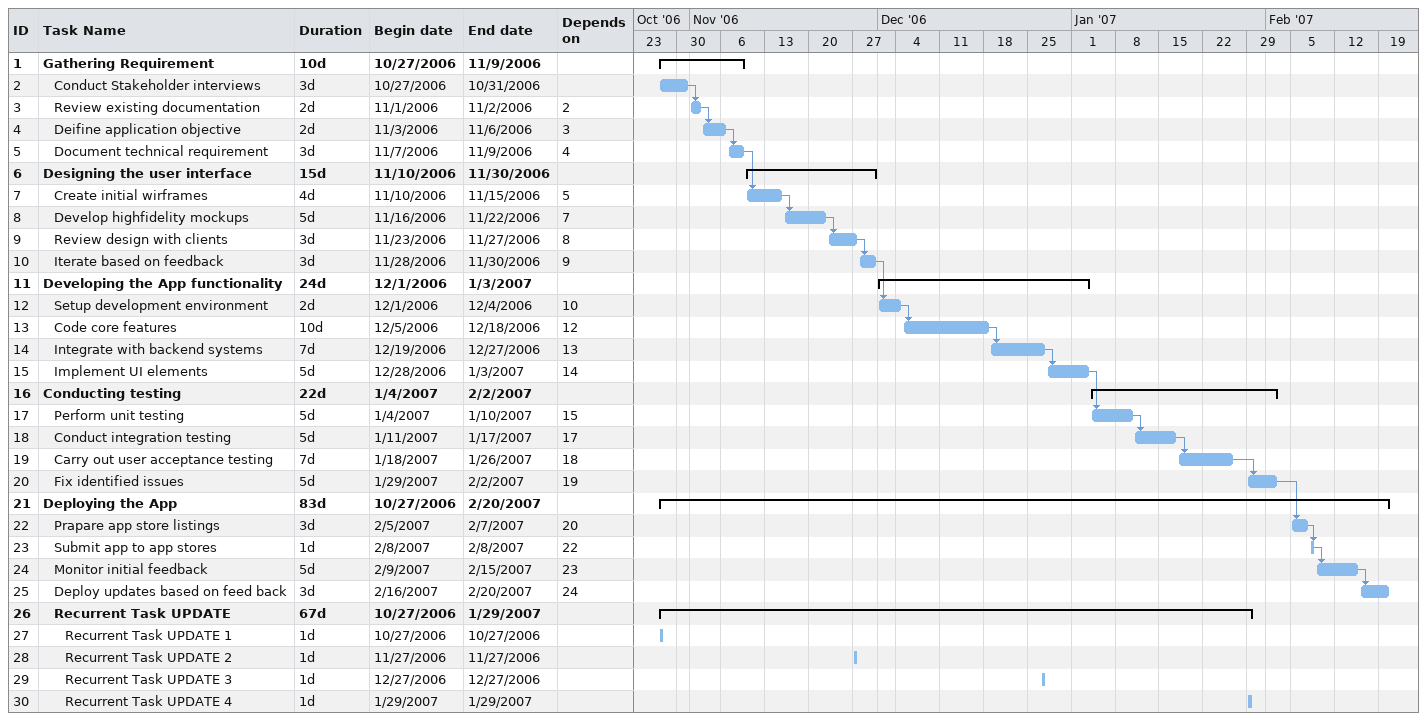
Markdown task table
| ID | Level | Task | Duration | Start | Finish | Predecessors |
|---|---|---|---|---|---|---|
| 1 | 1 | **Gathering Requirement** | 10d | 2006-10-27 | 2006-11-09 |  |
| 2 | 2 | Conduct Stakeholder interviews | 3d | 2006-10-27 | 2006-10-31 |  |
| 3 | 2 | Review existing documentation | 2d | 2006-11-01 | 2006-11-02 | 2 |
| 4 | 2 | Deifine application objective | 2d | 2006-11-03 | 2006-11-06 | 3 |
| 5 | 2 | Document technical requirement | 3d | 2006-11-07 | 2006-11-09 | 4 |
| 6 | 1 | **Designing the user interface** | 15d | 2006-11-10 | 2006-11-30 |  |
| 7 | 2 | Create initial wirframes | 4d | 2006-11-10 | 2006-11-15 | 5 |
| 8 | 2 | Develop highfidelity mockups | 5d | 2006-11-16 | 2006-11-22 | 7 |
| 9 | 2 | Review design with clients | 3d | 2006-11-23 | 2006-11-27 | 8 |
| 10 | 2 | Iterate based on feedback | 3d | 2006-11-28 | 2006-11-30 | 9 |
| 11 | 1 | **Developing the App functionality** | 24d | 2006-12-01 | 2007-01-03 |  |
| 12 | 2 | Setup development environment | 2d | 2006-12-01 | 2006-12-04 | 10 |
| 13 | 2 | Code core features | 10d | 2006-12-05 | 2006-12-18 | 12 |
| 14 | 2 | Integrate with backend systems | 7d | 2006-12-19 | 2006-12-27 | 13 |
| 15 | 2 | Implement UI elements | 5d | 2006-12-28 | 2007-01-03 | 14 |
| 16 | 1 | **Conducting testing** | 22d | 2007-01-04 | 2007-02-02 |  |
| 17 | 2 | Perform unit testing | 5d | 2007-01-04 | 2007-01-10 | 15 |
| 18 | 2 | Conduct integration testing | 5d | 2007-01-11 | 2007-01-17 | 17 |
| 19 | 2 | Carry out user acceptance testing | 7d | 2007-01-18 | 2007-01-26 | 18 |
| 20 | 2 | Fix identified issues | 5d | 2007-01-29 | 2007-02-02 | 19 |
| 21 | 1 | **Deploying the App** | 83d | 2006-10-27 | 2007-02-20 |  |
| 22 | 2 | Prapare app store listings | 3d | 2007-02-05 | 2007-02-07 | 20 |
| 23 | 2 | Submit app to app stores | 1d | 2007-02-08 | 2007-02-08 | 22 |
| 24 | 2 | Monitor initial feedback | 5d | 2007-02-09 | 2007-02-15 | 23 |
| 25 | 2 | Deploy updates based on feed back | 3d | 2007-02-16 | 2007-02-20 | 24 |
| 26 | 2 | **Recurrent Task UPDATE** | 67d | 2006-10-27 | 2007-01-29 |  |
| 27 | 3 | Recurrent Task UPDATE 1 | 1d | 2006-10-27 | 2006-10-27 |  |
| 28 | 3 | Recurrent Task UPDATE 2 | 1d | 2006-11-27 | 2006-11-27 |  |
| 29 | 3 | Recurrent Task UPDATE 3 | 1d | 2006-12-27 | 2006-12-27 |  |
| 30 | 3 | Recurrent Task UPDATE 4 | 1d | 2007-01-29 | 2007-01-29 |  |
